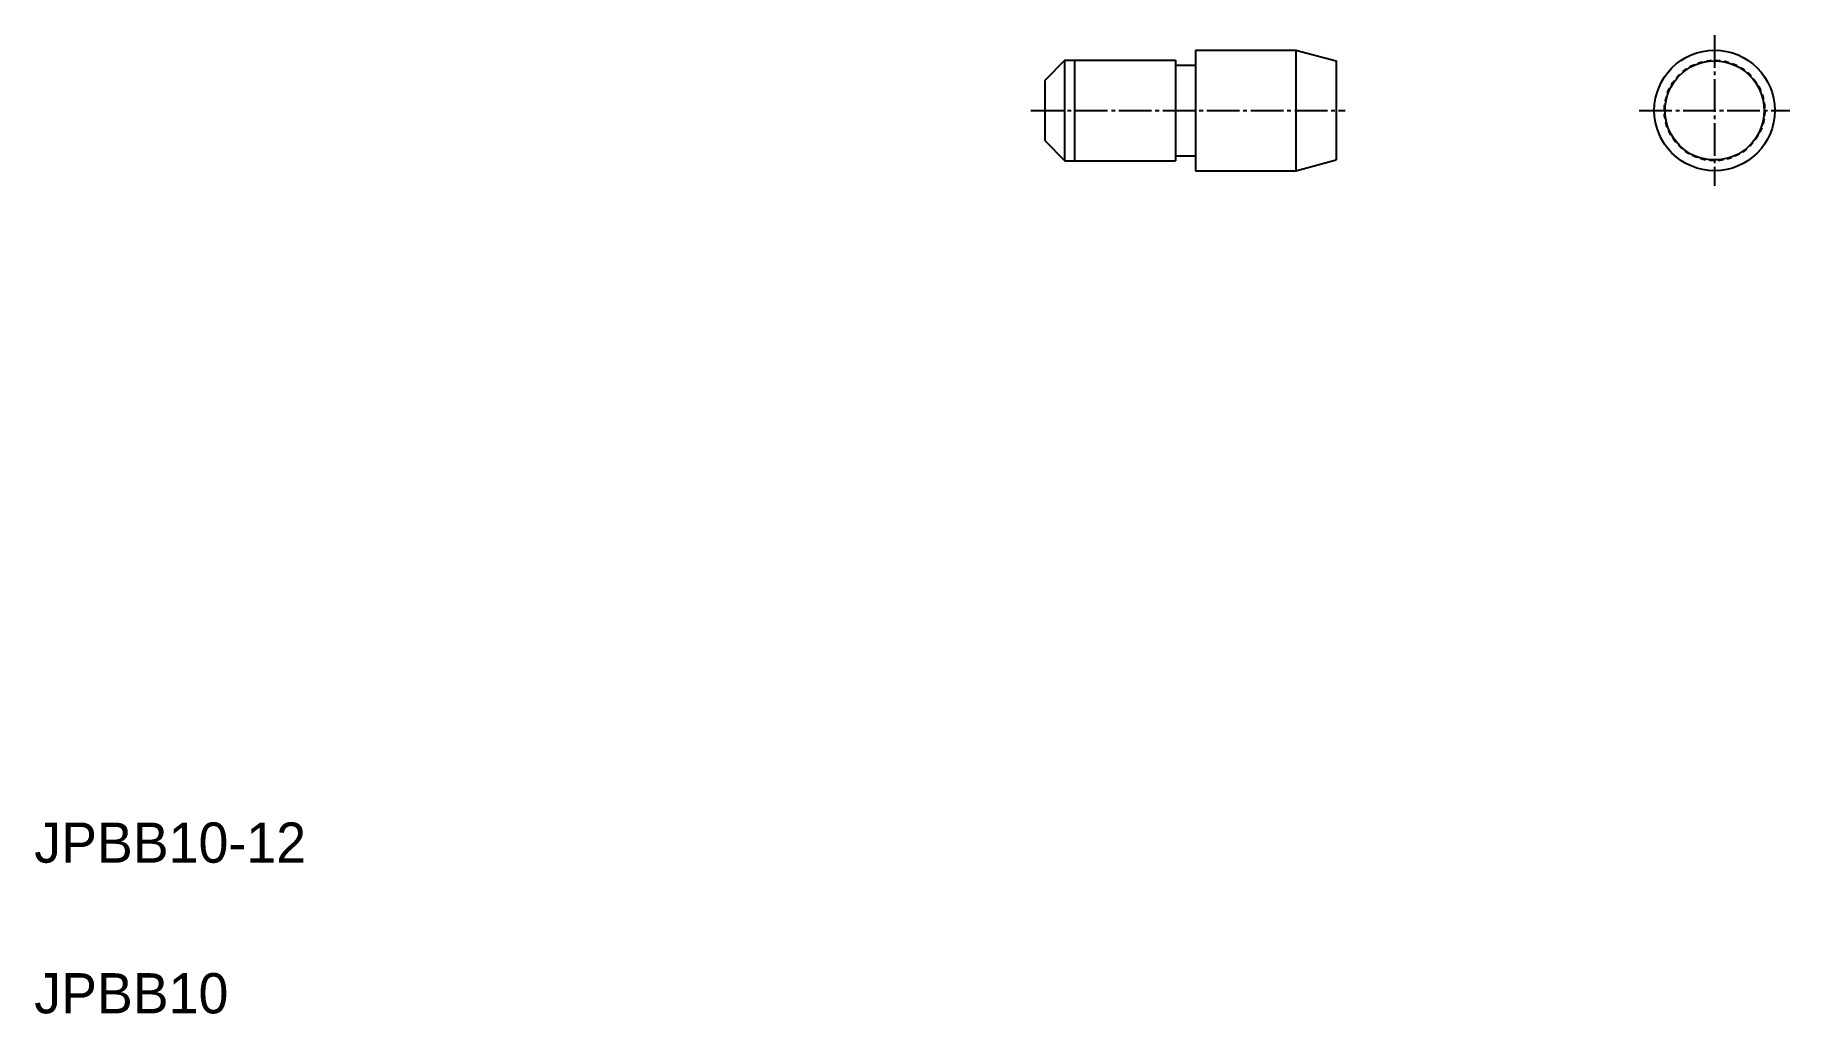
# Model space of a CAD drawing. Extents: x 10 to 185, y 10 to 107.
import ezdxf

# ---------------------------------------------------------------- set-up
doc = ezdxf.new("R2010")
doc.units = 0
doc.header["$LTSCALE"] = 0.25
doc.linetypes.add('CENTER', pattern=[17.5, 13, -1.5, 1.5, -1.5])
doc.linetypes.add('DASHED', pattern=[3.5, 2, -1.5])
doc.layers.get('0').update_dxf_attribs({"linetype": 'CONTINUOUS'})
doc.layers.add('CENTER', color=1, linetype='CENTER')
doc.styles.get("Standard").update_dxf_attribs({"font": 'txt', "height": 3.2})

msp = doc.modelspace()

# ---------------------------------------------------------------- linework, layer by layer
at = {"linetype": 'CONTINUOUS'}
for p, q in [((112.59, 104.89), (110.59, 102.89)), ((112.59, 104.89), (123.59, 104.89)), ((112.59, 94.89), (112.59, 104.89)), ((113.59, 94.89), (113.59, 104.89)), ((123.59, 104.89), (123.59, 94.89)), ((125.59, 105.89), (125.59, 93.89)), ((125.59, 105.89), (135.59, 105.89)), ((135.59, 105.89), (139.59, 104.82)), ((135.59, 105.89), (135.59, 93.89)), ((139.59, 104.82), (139.59, 94.97)), ((110.59, 102.89), (110.59, 96.89)), ((110.59, 96.89), (112.59, 94.89)), ((112.59, 94.89), (123.59, 94.89)), ((135.59, 93.89), (139.59, 94.97)), ((125.59, 93.89), (135.59, 93.89))]:
    msp.add_line(p, q, dxfattribs=at)
for p, q in [((123.59, 104.39), (125.59, 104.39)), ((139.59, 102.36), (139.59, 102.36)), ((139.59, 99.89), (139.59, 99.89)), ((123.59, 95.39), (125.59, 95.39))]:
    msp.add_line(p, q)
msp.add_circle((177.27, 99.89), 6, dxfattribs=at)
at = {"color": 3, "linetype": 'DASHED'}
msp.add_circle((177.27, 99.89), 5, dxfattribs=at)
msp.add_circle((177.27, 99.89), 4.93)
at = {"layer": 'CENTER', "color": 1, "linetype": 'CENTER'}
for p, q in [((177.27, 107.39), (177.27, 92.39)), ((109.22, 99.89), (140.49, 99.89)), ((169.77, 99.89), (184.77, 99.89))]:
    msp.add_line(p, q, dxfattribs=at)

# ---------------------------------------------------------------- texts
for s, p in [('JPBB10-12', (10, 25)), ('JPBB10', (10, 10))]:
    msp.add_text(s, height=4).set_placement(p)

doc.saveas('drawing.dxf')
